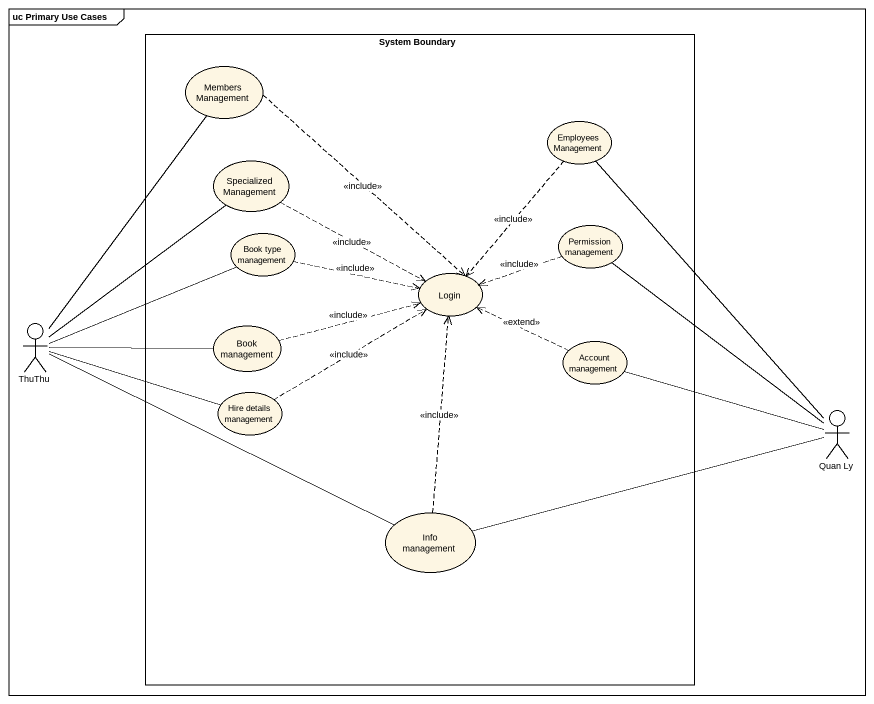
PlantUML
@startuml
mainframe uc Primary Use Cases
rectangle "System Boundary" as System_Boundary {
  usecase "Members Management" as Members_Management
  usecase "Employees Management" as Employees_Management
  usecase "Specialized Management" as Specialized_Management
  usecase "Book type management" as Book_type_management
  usecase "Permission management" as Permission_management
  usecase Login
  usecase "Book management" as Book_management
  usecase "Account management" as Account_management
  usecase "Hire details management" as Hire_details_management
  usecase "Info management" as Info_management
}
actor ThuThu
actor "Quan Ly" as Quan_Ly
Members_Management ..> Login : <<include>>
Employees_Management ..> Login : <<include>>
Specialized_Management .right.> Login : <<include>>
Book_type_management .right.> Login : <<include>>
Permission_management .left.> Login : <<include>>
ThuThu -up- Members_Management
ThuThu -up- Specialized_Management
ThuThu -right- Book_type_management
ThuThu -right- Book_management
ThuThu -right- Hire_details_management
ThuThu -right- Info_management
Book_management .right.> Login : <<include>>
Account_management .left.> Login : <<extend>>
Hire_details_management .right.> Login : <<include>>
Quan_Ly -up- Employees_Management
Quan_Ly -up- Permission_management
Quan_Ly -left- Account_management
Quan_Ly -left- Info_management
Info_management .up.> Login : <<include>>
@enduml
